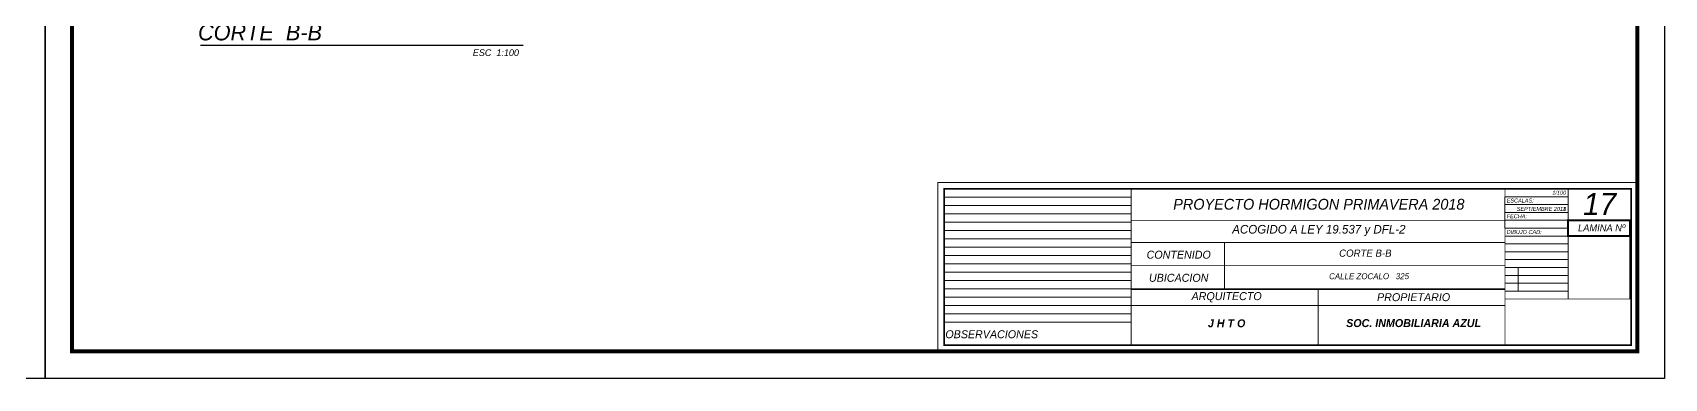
# Model space of a CAD drawing. Header units: millimetres. Extents: x 1217 to 2428, y 234 to 779.
# Drawn here: x 2218.1 to 2278.5, y 357.9 to 370.7 of the extents above; entities that cross this region are included whole.
import ezdxf

# ---------------------------------------------------------------- set-up
doc = ezdxf.new("R2010")
doc.units = ezdxf.units.MM
doc.layers.get('0').update_dxf_attribs({"lineweight": 5})
doc.layers.add('0.1', color=251, linetype='Continuous')
doc.styles.get("Standard").update_dxf_attribs({"font": 'arial.ttf'})

msp = doc.modelspace()

# ---------------------------------------------------------------- linework, layer by layer
for p, q in [((2258.76371, 364.93984), (2251.83597, 364.93984)), ((2258.76371, 364.63064), (2251.83597, 364.63064)), ((2258.76371, 362.56613), (2258.76371, 364.93984)), ((2258.76371, 364.93984), (2274.95596, 364.93984)), ((2274.95596, 363.18726), (2274.95596, 364.93984)), ((2274.95596, 364.93984), (2277.29274, 364.93984)), ((2277.29274, 360.85048), (2277.29274, 364.93984)), ((2258.76371, 364.32144), (2251.83597, 364.32144)), ((2258.76371, 364.01224), (2251.83597, 364.01224)), ((2258.76371, 364.28178), (2258.76371, 360.85048)), ((2272.61919, 364.35565), (2274.95596, 364.35565)), ((2272.61919, 364.06355), (2274.95596, 364.06355)), ((2258.76371, 363.70304), (2251.83597, 363.70304)), ((2258.76371, 363.39385), (2251.83597, 363.39385)), ((2272.61919, 363.77145), (2274.95596, 363.77145)), ((2272.61919, 363.47935), (2274.95596, 363.47935)), ((2274.95596, 363.77145), (2277.29274, 363.77145)), ((2258.76371, 363.08465), (2251.83597, 363.08465)), ((2258.76371, 362.77545), (2251.83597, 362.77545)), ((2272.61919, 363.18726), (2274.95596, 363.18726)), ((2272.61919, 362.89516), (2274.95596, 362.89516)), ((2274.95596, 360.85048), (2274.95596, 363.18726)), ((2274.95596, 363.18726), (2277.29274, 363.18726)), ((2258.76371, 362.46625), (2251.83597, 362.46625)), ((2258.76371, 362.46625), (2251.83597, 362.46625)), ((2258.76371, 360.85048), (2258.76371, 362.56613)), ((2258.76371, 362.56613), (2258.76371, 359.13483)), ((2272.61919, 362.60306), (2274.95596, 362.60306)), ((2272.61919, 362.31097), (2274.95596, 362.31097)), ((2277.29274, 359.13483), (2277.29274, 362.56613)), ((2258.76371, 362.15705), (2251.83597, 362.15705)), ((2258.76371, 361.84785), (2251.83597, 361.84785)), ((2272.61919, 362.01887), (2274.95596, 362.01887)), ((2272.61919, 361.72677), (2274.95596, 361.72677)), ((2273.11029, 361.14258), (2273.11029, 362.01887)), ((2258.76371, 361.53865), (2251.83597, 361.53865)), ((2258.76371, 361.22945), (2251.83597, 361.22945)), ((2261.74636, 361.22945), (2258.76371, 361.22945)), ((2261.74636, 361.22945), (2272.61919, 361.22945)), ((2272.61919, 361.43467), (2274.95596, 361.43467)), ((2272.61919, 361.14258), (2274.95596, 361.14258)), ((2258.76371, 360.92025), (2251.83597, 360.92025)), ((2258.76371, 360.61105), (2251.83597, 360.61105)), ((2272.61919, 360.61378), (2265.69145, 360.61378)), ((2258.76371, 360.30185), (2251.83597, 360.30185)), ((2258.76371, 359.99265), (2251.83597, 359.99265)), ((2258.76371, 359.99265), (2251.83597, 359.99265)), ((2258.76371, 359.13483), (2277.29274, 359.13483)), ((2272.61919, 359.13483), (2258.76371, 359.13483))]:
    msp.add_line(p, q)
for points in [[(2251.60436, 358.90321), (2277.52436, 358.90321), (2277.52436, 365.17145), (2251.60436, 365.17145)], [(2272.61919, 364.06355), (2274.95596, 364.06355), (2274.95596, 364.64774), (2272.61919, 364.64774)], [(2272.61919, 363.47935), (2274.95596, 363.47935), (2274.95596, 364.06355), (2272.61919, 364.06355)]]:
    msp.add_lwpolyline(points, close=True)
for points, const_width in [([(2251.83597, 359.13483), (2277.29274, 359.13483), (2277.29274, 364.93984), (2251.83597, 364.93984)], 0.06863), ([(2258.76371, 359.13483), (2251.83597, 359.13483), (2251.83597, 364.93984), (2258.76371, 364.93984)], 0.03431), ([(2251.83597, 359.99265), (2258.76371, 359.99265), (2258.76371, 364.93984), (2251.83597, 364.93984)], 0.03431), ([(2258.76371, 363.77145), (2272.61919, 363.77145), (2272.61919, 364.93984), (2258.76371, 364.93984)], 0.03431), ([(2272.61919, 364.35565), (2274.95596, 364.35565), (2274.95596, 364.93984), (2272.61919, 364.93984)], 0.03431), ([(2272.61919, 363.77145), (2274.95596, 363.77145), (2274.95596, 364.35565), (2272.61919, 364.35565)], 0.03431), ([(2274.95596, 363.18726), (2277.24939, 363.18726), (2277.24939, 363.77145), (2274.95596, 363.77145)], 0.06863), ([(2258.76371, 362.08728), (2262.22758, 362.08728), (2262.22758, 362.9451), (2258.76371, 362.9451)], 0.03431), ([(2258.76371, 361.22945), (2262.22758, 361.22945), (2262.22758, 362.9451), (2258.76371, 362.9451)], 0.03431), ([(2272.61919, 362.01887), (2274.95596, 362.01887), (2274.95596, 363.18726), (2272.61919, 363.18726)], 0.03431), ([(2274.95596, 360.85048), (2277.24939, 360.85048), (2277.24939, 363.18726), (2274.95596, 363.18726)], 0.03431), ([(2258.76371, 361.22945), (2262.22758, 361.22945), (2262.22758, 362.08728), (2258.76371, 362.08728)], 0.03431), ([(2258.76371, 359.13483), (2272.61919, 359.13483), (2272.61919, 360.61378), (2258.76371, 360.61378)], 0.03431), ([(2272.61919, 360.85048), (2277.29274, 360.85048), (2277.29274, 359.13483), (2272.61919, 359.13483)], 0.03431), ([(2272.61919, 359.13483), (2277.29274, 359.13483), (2277.29274, 360.85048), (2272.61919, 360.85048)], 0.03431), ([(2251.83597, 359.13483), (2258.76371, 359.13483), (2258.76371, 359.99265), (2251.83597, 359.99265)], 0.03431)]:
    msp.add_lwpolyline(points, close=True, dxfattribs=dict(const_width=const_width))
at = {"const_width": 0.03431}
for points in [[(2274.95596, 363.18726), (2274.95596, 364.93984), (2272.61919, 364.93984), (2272.61919, 363.18726)], [(2262.22758, 362.9451), (2272.61919, 362.9451)], [(2262.22758, 362.08728), (2272.61919, 362.08728)], [(2272.61919, 362.02351), (2272.61919, 360.85512)], [(2272.61919, 361.19798), (2258.76371, 361.19798)], [(2265.69145, 360.61378), (2265.69145, 361.19798)], [(2265.69145, 359.13483), (2265.69145, 360.61378)]]:
    msp.add_lwpolyline(points, dxfattribs=at)
at = {"layer": '0.1', "ltscale": 3}
for points in [[(2158.52436, 357.90321), (2158.52436, 447.90321), (2218.52436, 447.90321), (2218.52436, 357.90321), (2158.52436, 357.90321)], [(2218.52436, 357.90321), (2218.52436, 447.90321), (2278.52436, 447.90321), (2278.52436, 357.90321), (2218.52436, 357.90321)]]:
    msp.add_lwpolyline(points, dxfattribs=at)
at = {"layer": '0.1', "ltscale": 3, "const_width": 0.15}
msp.add_lwpolyline([(2219.52436, 358.90321), (2219.52436, 446.90321), (2277.52436, 446.90321), (2277.52436, 358.90321)], close=True, dxfattribs=at)
at = {"layer": '0.1', "ltscale": 3, "elevation": 0}
msp.add_lwpolyline([(2224.27809, 370.27352), (2236.23581, 370.27352)], dxfattribs=at)

# ---------------------------------------------------------------- texts
for s, insert, char_height, width, attachment_point in [('{\\fCentury Gothic|b0|i1|c0|p34;CORTE  B-B}', (2226.48647, 370.74523, 0), 0.6, 16.0948265, 5), ('{\\fCentury Gothic|b0|i1|c0|p34;ESC  1:100}', (2235.22754, 369.99128, 0), 0.25, 16.0948265, 5), ('{\\fCentury Gothic|b0|i1|c0|p34;\\C252;1/100}', (2274.88491, 364.79675), 0.1482323, 1.1738935, 6), ('{\\fCentury Gothic|b0|i1|c0|p34;17}', (2276.12573, 364.37541), 0.8235127, 6.7062148, 5), ('{\\fCentury Gothic|b0|i1|c0|p34;PROYECTO HORMIGON PRIMAVERA 2018}', (2265.72114, 364.36456), 0.4, 16.0948265, 5), ('{\\fCentury Gothic|b0|i1|c0|p34;\\C0;ESCALAS:}', (2272.68193, 364.50465), 0.1482323, 3.6150046, 4), ('{\\fCentury Gothic|b0|i1|c0|p34;\\C0;FECHA:}', (2272.68193, 363.92046), 0.1482323, 3.6150046, 4), ('{\\fCentury Gothic|b0|i1|c0|p34;\\C252;SEPTIEMBRE 2011}', (2274.88491, 364.19367), 0.1482323, 1.7872521, 6), ('{\\fCentury Gothic|b0|i1|c0|p34;\\C252;SEPTIEMBRE 2018}', (2274.88491, 364.19367), 0.1482323, 1.7872521, 6), ('{\\fCentury Gothic|b0|i1|c0|p34;ACOGIDO A LEY 19.537 y DFL-2}', (2265.72114, 363.39099), 0.32, 16.0948265, 5), ('{\\fCentury Gothic|b0|i1|c0|p34;\\C256;DIBUJO CAD:}', (2272.68193, 363.33626), 0.1482323, 3.6150046, 4), ('{\\fCentury Gothic|b0|i1|c0|p34;LAMINA Nº}', (2276.20154, 363.49001), 0.2573477, 2.0956921, 5), ('{\\fCentury Gothic|b0|i1|c0|p34;\\C252;CONTENIDO}', (2260.52834, 362.49303), 0.2964646, 7.2300091, 5), ('{\\fCentury Gothic|b0|i1|c0|p34;\\C252;CORTE B-B}', (2268.41578, 362.68572), 0.2668181, 14.8817848, 3), ('{\\fCentury Gothic|b0|i1|c0|p34;\\C252;UBICACION}', (2260.52834, 361.63521), 0.2964646, 7.2300091, 5), ('{\\fCentury Gothic|b0|i1|c0|p34;\\C252;  CALLE ZOCALO   325}', (2269.06123, 361.80603), 0.22, 14.8817848, 3), ('{\\fCentury Gothic|b0|i1|c0|p34;ARQUITECTO}', (2262.30477, 360.91653), 0.2964646, 7.2300091, 5), ('{\\fCentury Gothic|b0|i1|c0|p34;PROPIETARIO}', (2269.2325, 360.91653), 0.2964646, 7.2300091, 5), ('{\\fCentury Gothic|b1|i1|c0|p34;J H T O}', (2262.30477, 359.94666), 0.2964646, 7.2300091, 5), ('{\\fCentury Gothic|b1|i1|c0|p34;SOC. INMOBILIARIA AZUL}', (2269.2325, 359.95452), 0.2964646, 7.2300091, 5), ('{\\fCentury Gothic|b0|i1|c0|p34;\\C252;OBSERVACIONES}', (2253.6006, 359.54058), 0.2964646, 7.2300091, 5)]:
    msp.add_mtext(s, dxfattribs=dict(insert=insert, char_height=char_height, width=width, attachment_point=attachment_point))
at = {"ltscale": 0.004, "insert": (2270.63586, 364.47293), "char_height": 0.0014476, "width": 0.0491809, "attachment_point": 7}
msp.add_mtext('{\\fVerdana|b0|i0|c0|p34;PAVIMEN TO HORMIGON}', dxfattribs=at)

doc.saveas('drawing.dxf')
